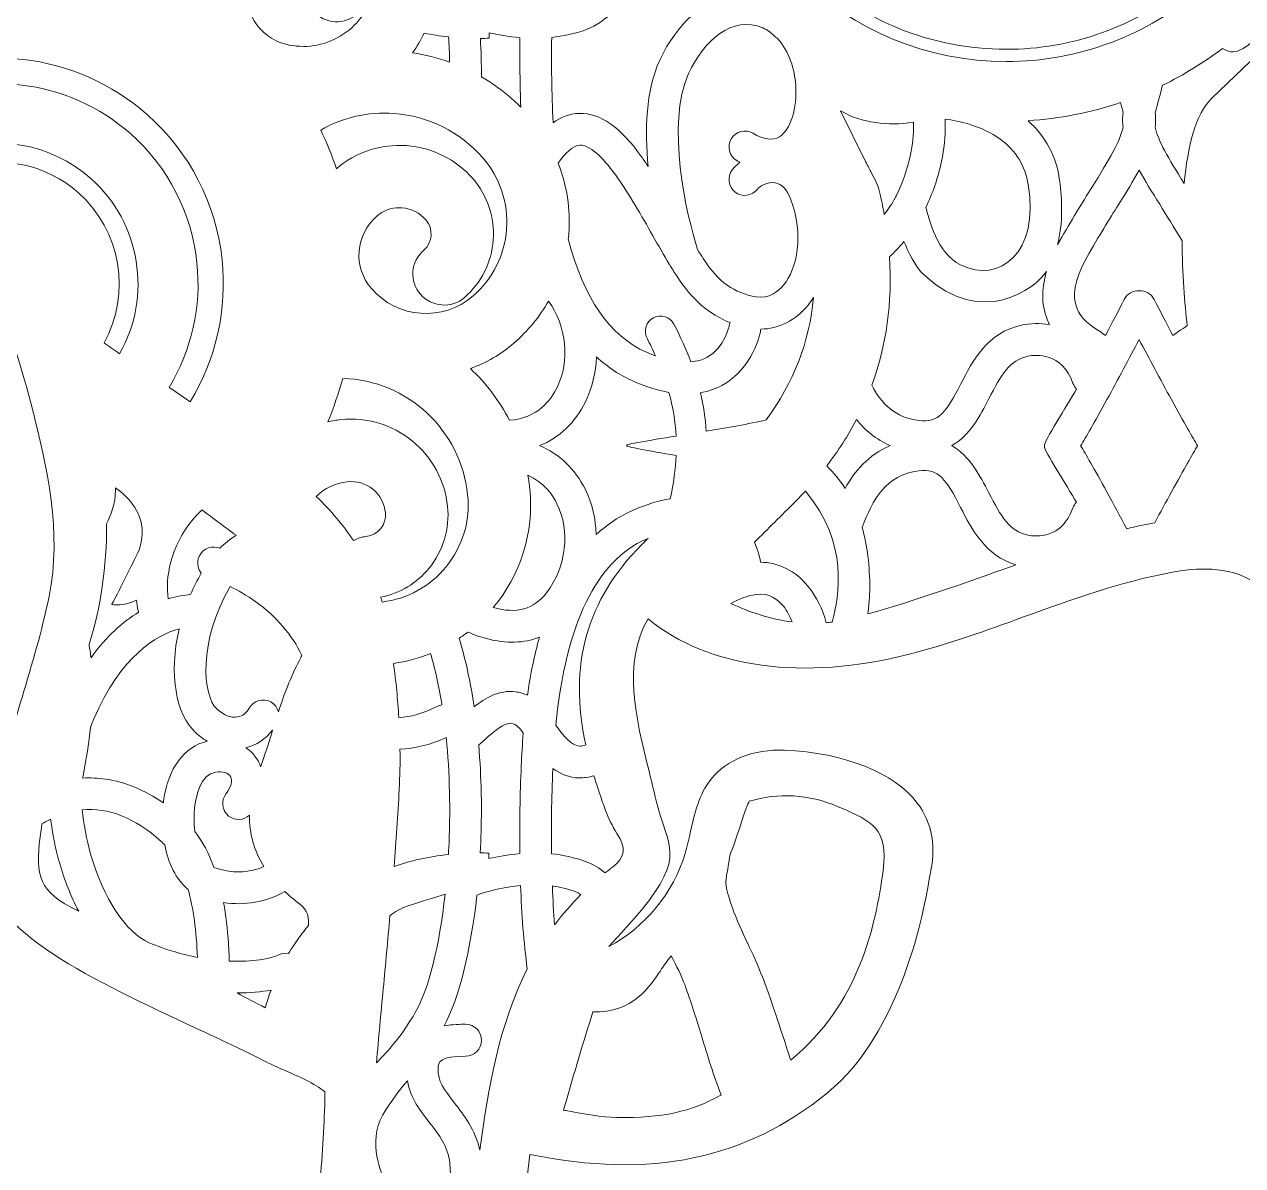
# Model space of a CAD drawing. Header units: millimetres. Extents: x -506 to 1905, y 150 to 589.
# Drawn here: x 742.3 to 869.1, y 250.2 to 369.1 of the extents above; entities that cross this region are included whole.
import ezdxf

# ---------------------------------------------------------------- set-up
doc = ezdxf.new("R2010")
doc.units = ezdxf.units.MM
doc.header["$MEASUREMENT"] = 0
doc.layers.add('Layer 5', color=7, linetype='Continuous')

msp = doc.modelspace()

# ---------------------------------------------------------------- linework, layer by layer
at = {"layer": 'Layer 5', "lineweight": 0}
for points, knots in [([(1057.5, 241.95), (1055.46, 249.74), (1047.79, 255.16), (1040.05, 254.28), (1038.27, 254.08), (1036.54, 253.52), (1034.9, 252.6), (1034.65, 252.45), (1034.63, 252.24), (1034.64, 252.15), (1034.65, 251.76), (1035.02, 251.6), (1036.11, 251.11), (1038.19, 250.18), (1042.52, 248.25), (1044.02, 244.2), (1045.47, 240.31), (1044.48, 236.53), (1041.44, 234.35), (1038.29, 232.09), (1033.71, 231.67), (1030.02, 233.32), (1026.29, 234.99), (1023.12, 238.57), (1021.33, 243.14), (1019.29, 248.38), (1019.27, 254.01), (1019.59, 259.34), (1019.95, 259.33), (1020.3, 259.32), (1020.66, 259.32), (1028.67, 259.32), (1035.69, 262.55), (1040.08, 268.32), (1044.34, 273.92), (1045.41, 281.6), (1042.88, 288.37), (1040.42, 294.93), (1034.5, 299.93), (1027.43, 301.41), (1025.76, 301.75), (1024, 301.89), (1022.18, 301.81), (1021.98, 301.8), (1021.81, 301.7), (1021.74, 301.53), (1021.59, 301.17), (1021.85, 300.88), (1022.62, 300), (1024.49, 297.88), (1028.38, 293.46), (1025.42, 288.95), (1022.52, 284.51), (1016.03, 284.38), (1011.69, 286.8), (1006.98, 289.43), (1004.36, 294.89), (1004.68, 301.4), (1004.99, 307.73), (1007.86, 313.51), (1010.63, 319.11), (1013.23, 324.36), (1016.06, 330.69), (1017.35, 337.82), (1018.54, 344.42), (1018.85, 351.37), (1018.26, 357.92), (1017.63, 364.81), (1015.75, 370.64), (1012.68, 375.27), (1009.82, 379.56), (1005.72, 383.28), (1000.83, 386.03), (994.97, 389.32), (987.92, 390.92), (979.88, 390.77), (973, 390.65), (965.72, 389.23), (958.84, 386.67), (951.83, 394.19), (943.63, 398.39), (938.26, 399.81), (935.19, 400.62), (931.96, 401.11), (928.64, 401.26), (919.2, 401.69), (908.61, 400.24), (899.27, 398.97), (898.17, 398.81), (897.07, 398.66), (895.99, 398.52), (893.76, 398.22), (891.27, 397.83), (888.87, 397.46), (882.43, 396.47), (875.77, 395.44), (872.33, 395.73), (866.73, 396.2), (861.74, 396.6), (856.91, 396.99), (842.86, 398.13), (831.77, 399.02), (818.22, 400.65), (806.75, 402.03), (792.48, 403.74), (781.98, 411.53), (772.12, 418.85), (766.27, 434.15), (773.55, 444.51), (773.55, 444.51), (796.46, 446.07), (796.46, 446.07), (798.98, 446.24), (801.21, 446.29), (802.98, 445.15), (804.27, 444.32), (805.09, 443), (805.96, 441.6), (806.26, 441.11), (806.58, 440.6), (806.92, 440.12), (810.48, 435.04), (816.88, 430.21), (827.16, 436.09), (827.36, 436.17), (827.55, 436.25), (827.73, 436.33), (827.94, 436.42), (828.11, 436.56), (828.24, 436.74), (828.24, 436.74), (828.3, 436.78), (828.3, 436.78), (828.42, 436.85), (828.54, 436.92), (828.66, 437), (833.14, 439.92), (835.64, 443.19), (836.1, 446.74), (836.58, 450.47), (834.89, 454.41), (830.93, 458.77), (830.93, 458.77), (830.92, 458.76), (830.92, 458.76), (830.7, 459.06), (824.98, 465.63), (824.3, 466.4), (823.17, 467.69), (817.8, 473.73), (817.5, 473.99), (817.5, 473.99), (817.51, 473.99), (817.51, 473.99), (816.81, 474.81), (816.15, 475.58), (815.5, 476.33), (813.69, 478.44), (812.12, 480.27), (810.59, 482.18), (810.51, 482.61), (810.4, 484.65), (811.13, 485.66), (811.13, 485.66), (811.19, 485.69), (811.19, 485.69), (813.86, 487.04), (817.89, 489.08), (820.61, 496.08), (825.63, 498.03), (828.24, 503.28), (829.21, 505.73), (829.35, 505.73), (829.53, 505.76), (829.73, 505.81), (831.52, 506.24), (836.45, 508.72), (837.9, 514.9), (844.16, 517.84), (845.3, 520.45), (846.88, 524.05), (847.01, 524.36), (847.16, 524.68), (847.3, 525.01), (853.5, 528.05), (855.9, 530.47), (857.89, 535.7), (867.15, 542.16), (868.35, 544.49), (871.09, 549.99), (876.91, 553.88), (879.99, 557.64), (880.76, 561.8), (886.04, 564.91), (888.11, 568.62), (890.29, 572.55), (891, 573.84), (891.74, 575.17), (892.6, 576.47), (892.6, 576.47), (893.49, 577.81), (893.49, 577.81), (893.49, 577.81), (892.09, 577.02), (892.09, 577.02), (891.21, 576.53), (890.38, 576.08), (889.56, 575.66), (885.96, 573.76), (882.85, 572.12), (879.89, 567.57), (879.89, 567.57), (879.61, 567.46), (879.61, 567.46), (875.95, 566.04), (873.73, 565.19), (870.8, 559.12), (864.18, 556.22), (862.19, 553.65), (859.31, 549.42), (855.22, 547.49), (851.55, 545.38), (848.13, 539.48), (842.13, 537.42), (839.73, 532.85), (838.44, 530.32), (838.33, 530.26), (838.07, 530.15), (837.85, 530.06), (836.06, 529.31), (831.9, 527.57), (829.59, 522.7), (823.59, 520.13), (822.15, 517.21), (820.99, 514.86), (820.72, 514.33), (820.47, 513.82), (820.19, 513.36), (813.78, 510.62), (812.71, 509.36), (810.49, 505.92), (804.81, 502.5), (803.22, 501.1), (800.77, 497.19), (800.7, 497.25), (800.64, 497.32), (800.57, 497.38), (800.73, 508.11), (796.53, 518.76), (789.01, 526.61), (781.3, 534.67), (770.24, 539.22), (758.69, 539.13), (747.29, 539.04), (736.41, 534.03), (729.6, 525.73), (727.94, 523.71), (726.48, 521.37), (725.12, 518.58), (724.87, 518.06), (724.62, 517.54), (724.37, 517.02), (723.34, 514.83), (722.27, 512.57), (720.8, 510.63), (717.89, 506.77), (713.86, 504.15), (710.67, 502.31), (708.61, 501.12), (706.42, 500), (704.29, 498.92), (698.49, 495.96), (692.49, 492.91), (688.16, 487.86), (681.09, 479.61), (682.26, 468.77), (683.92, 459.25), (684.02, 458.68), (684.12, 458.12), (684.22, 457.55), (685.03, 452.95), (685.87, 448.19), (685.81, 443.46), (685.77, 440.7), (685.38, 438.14), (684.65, 435.84), (683.91, 433.53), (682.71, 431.34), (681.55, 429.23), (681.24, 428.67), (680.93, 428.1), (680.63, 427.54), (679.49, 425.4), (678.11, 422.55), (677.53, 419.45), (676.99, 416.57), (677.04, 413.49), (677.66, 410.32), (678.73, 404.85), (681.46, 399.54), (685.77, 394.52), (688.88, 390.89), (692.54, 387.79), (696.08, 384.8), (697.07, 383.96), (698.1, 383.09), (699.1, 382.22), (704.55, 377.49), (707.45, 372.63), (707.95, 367.37), (708.48, 361.76), (705.81, 356.59), (701.14, 354.21), (696.68, 351.93), (691.65, 353.46), (688.91, 357.94), (687.64, 360), (687.38, 362.49), (687.2, 364.14), (687.07, 365.36), (687.02, 365.87), (686.6, 366.02), (686.48, 366.06), (686.25, 366.09), (685.99, 365.82), (683.05, 362.81), (682.33, 358.1), (684.05, 353.24), (685.52, 349.08), (688.75, 345.35), (693.13, 342.71), (701.58, 337.64), (712.26, 338.39), (719.7, 344.59), (723.21, 347.5), (725.78, 351.25), (727.17, 355.46), (728.29, 354.22), (729.5, 353.02), (730.66, 351.86), (732.6, 349.93), (734.6, 347.94), (736.23, 345.71), (739.85, 340.76), (741.66, 334.56), (743.07, 329.14), (744.64, 323.1), (746.2, 316.1), (744.85, 309.48), (744.12, 305.93), (743.06, 302.39), (742.03, 298.96), (741.25, 296.36), (740.45, 293.67), (739.79, 290.99), (738.9, 287.34), (738.44, 284.3), (738.32, 281.14), (738.07, 274.77), (749.79, 269.32), (760.12, 264.51), (762.69, 263.31), (765.12, 262.18), (767.21, 261.1), (767.84, 260.77), (768.58, 260.45), (769.35, 260.11), (770.83, 259.46), (772.5, 258.73), (773.58, 257.87), (773.57, 255.45), (773.34, 251.97), (773.11, 248.87), (772.78, 244.25), (772.66, 239.07), (772.54, 234.07), (772.42, 228.96), (772.77, 217.41), (770.92, 212.86), (770.61, 212.08), (769.84, 210.14), (769.27, 208.88), (769.08, 208.46), (768.92, 208.1), (768.81, 207.85), (767.03, 203.76), (764.73, 199.81), (762.51, 195.98), (757.35, 187.12), (752.48, 178.75), (753.52, 168.77), (753.54, 168.55), (753.56, 168.33), (753.58, 168.13), (753.66, 167.03), (753.73, 166.08), (754.73, 165.22), (755.78, 164.31), (757.54, 164.02), (758.95, 163.79), (759.17, 163.75), (759.38, 163.72), (759.58, 163.68), (764.21, 162.86), (770.31, 163.5), (775.5, 165.35), (781.77, 167.58), (786.15, 171.35), (787.84, 175.97), (788.24, 177.07), (788.51, 178.23), (788.76, 179.35), (789.2, 181.29), (789.61, 183.11), (790.67, 184.66), (791.23, 185.5), (792, 186.31), (792.75, 187.1), (794.91, 189.4), (797.15, 191.77), (795.01, 194.95), (794.6, 195.55), (794.06, 196.11), (793.34, 196.64), (789.29, 199.67), (789.56, 205.2), (790.14, 210.16), (790.14, 210.16), (794.91, 251.34), (794.91, 251.34), (807.51, 248.76), (817.38, 250.8), (825.92, 257.77), (833.54, 263.98), (836, 276.63), (836.57, 280.38), (837.28, 283.31), (836.84, 285.85), (835.27, 287.94), (832.88, 291.11), (827.71, 293.18), (821.43, 293.46), (818.26, 293.6), (815.4, 292.47), (813.79, 290.44), (812.52, 288.84), (812.07, 286.84), (811.63, 284.89), (811.47, 284.16), (811.3, 283.4), (811.08, 282.69), (809.87, 278.59), (806.92, 275.02), (803.15, 273), (810.47, 280.79), (810.02, 282.14), (808.81, 285.75), (808.54, 286.55), (808.23, 287.47), (807.97, 288.6), (807.77, 289.48), (807.55, 290.39), (807.33, 291.27), (805.95, 296.82), (804.52, 302.56), (807.23, 307.14), (813.55, 301.99), (823.43, 300.65), (834.44, 303.46), (838.49, 304.5), (842.48, 305.94), (846.34, 307.34), (851.3, 309.14), (856.42, 310.99), (861.67, 311.97), (862.37, 312.1), (865.73, 312.85), (868.8, 311.75), (870.84, 311.03), (872.35, 309.18), (873.72, 307.65), (873.72, 307.65), (893.34, 285.63), (893.34, 285.63), (893.77, 285.09), (894.2, 284.55), (894.64, 284.02), (894.75, 283.95), (894.86, 283.87), (894.98, 283.79), (894.98, 283.79), (903.3, 274.45), (903.3, 274.45), (904.85, 272.72), (906.6, 270.75), (907.22, 268.37), (907.99, 265.38), (906.87, 262.14), (905.96, 259.53), (898.77, 238.84), (891.34, 217.44), (877.6, 199.81), (875.53, 197.14), (873.26, 194.51), (871.06, 191.96), (865.38, 185.34), (859.49, 178.5), (856.25, 170.4), (855.73, 169.1), (856.3, 167.51), (857.52, 166.85), (863.45, 163.6), (872.88, 161.63), (880.97, 161.94), (882.82, 162.01), (892.3, 162.63), (896.96, 167.87), (899.21, 170.04), (900.75, 172.56), (901.54, 175.35), (901.84, 176.43), (902.08, 177.61), (902.3, 178.76), (903.03, 182.45), (903.79, 186.27), (907.01, 187.43), (907.36, 187.56), (907.71, 187.66), (908.05, 187.75), (909.31, 188.11), (910.51, 188.45), (911.14, 190.07), (911.89, 191.98), (911.56, 194.09), (911.15, 195.52), (910.86, 196.52), (910.47, 197.49), (910.09, 198.43), (909.83, 199.08), (909.56, 199.74), (909.33, 200.41), (908.65, 202.37), (908.98, 204.53), (909.3, 206.62), (909.34, 206.9), (909.38, 207.17), (909.42, 207.44), (909.85, 210.4), (910.27, 212.78), (910.74, 214.94), (912.43, 222.6), (915.22, 232.41), (921.85, 240.36), (922.66, 241.33), (923.52, 242.27), (924.42, 243.18), (925.74, 244.52), (927.18, 245.82), (928.56, 247.08), (931.63, 249.85), (934.79, 252.72), (937.06, 256.27), (938.78, 258.97), (939.78, 262.13), (939.87, 265.17), (939.97, 268.24), (939.14, 270.91), (937.46, 272.94), (941.93, 272.91), (945.71, 269.46), (947.55, 265.88), (949.62, 261.85), (950.05, 257.31), (950.38, 252.21), (951.16, 239.77), (951.52, 227.14), (951.45, 214.67), (951.41, 209.44), (951.23, 204.76), (949.34, 200.53), (947.99, 197.51), (945.81, 194.9), (943.7, 192.37), (943.04, 191.59), (942.36, 190.77), (941.72, 189.96), (935.94, 182.68), (931.92, 174.02), (930.09, 164.92), (929.75, 163.27), (929.55, 161.39), (930.59, 160), (931.62, 158.63), (933.48, 158.29), (935.17, 158.14), (937.1, 157.97), (939.03, 157.88), (940.96, 157.88), (950.56, 157.88), (960.09, 160), (968.8, 164.1), (969.76, 164.56), (970.6, 165.21), (971.22, 165.99), (973.72, 169.11), (971.95, 172.53), (970.23, 175.84), (969, 178.22), (967.73, 180.68), (967.9, 183.12), (968.09, 185.81), (969.93, 187.87), (971.89, 190.05), (972.73, 191), (973.61, 191.98), (974.34, 193.01), (975.37, 194.48), (978.61, 199.84), (976.98, 206.97), (976.52, 210.07), (975.51, 213.43), (974.06, 216.67), (973.22, 218.55), (972.31, 220.42), (971.43, 222.23), (968.85, 227.53), (966.18, 233.02), (965.15, 238.95), (962.96, 251.6), (968.47, 265.08), (973.34, 276.98), (974.61, 280.09), (975.82, 283.04), (976.82, 285.81), (977.17, 281.23), (977.85, 276.23), (978.9, 270.27), (980.9, 259.02), (983.41, 250.21), (986.8, 242.56), (991.11, 232.8), (996.72, 225.31), (1003.94, 219.66), (1011.08, 214.06), (1019.15, 211.02), (1027.26, 210.85), (1035.76, 210.68), (1043.96, 213.55), (1049.76, 218.75), (1056.56, 224.86), (1059.6, 233.96), (1057.5, 241.95)], [0, 0, 0, 0, 1, 1, 1, 2, 2, 2, 3, 3, 3, 4, 4, 4, 5, 5, 5, 6, 6, 6, 7, 7, 7, 8, 8, 8, 9, 9, 9, 10, 10, 10, 11, 11, 11, 12, 12, 12, 13, 13, 13, 14, 14, 14, 15, 15, 15, 16, 16, 16, 17, 17, 17, 18, 18, 18, 19, 19, 19, 20, 20, 20, 21, 21, 21, 22, 22, 22, 23, 23, 23, 24, 24, 24, 25, 25, 25, 26, 26, 26, 27, 27, 27, 28, 28, 28, 29, 29, 29, 30, 30, 30, 31, 31, 31, 32, 32, 32, 33, 33, 33, 34, 34, 34, 35, 35, 35, 36, 36, 36, 37, 37, 37, 38, 38, 38, 39, 39, 39, 40, 40, 40, 41, 41, 41, 42, 42, 42, 43, 43, 43, 44, 44, 44, 45, 45, 45, 46, 46, 46, 47, 47, 47, 48, 48, 48, 49, 49, 49, 50, 50, 50, 51, 51, 51, 52, 52, 52, 53, 53, 53, 54, 54, 54, 55, 55, 55, 56, 56, 56, 57, 57, 57, 58, 58, 58, 59, 59, 59, 60, 60, 60, 61, 61, 61, 62, 62, 62, 63, 63, 63, 64, 64, 64, 65, 65, 65, 66, 66, 66, 67, 67, 67, 68, 68, 68, 69, 69, 69, 70, 70, 70, 71, 71, 71, 72, 72, 72, 73, 73, 73, 74, 74, 74, 75, 75, 75, 76, 76, 76, 77, 77, 77, 78, 78, 78, 79, 79, 79, 80, 80, 80, 81, 81, 81, 82, 82, 82, 83, 83, 83, 84, 84, 84, 85, 85, 85, 86, 86, 86, 87, 87, 87, 88, 88, 88, 89, 89, 89, 90, 90, 90, 91, 91, 91, 92, 92, 92, 93, 93, 93, 94, 94, 94, 95, 95, 95, 96, 96, 96, 97, 97, 97, 98, 98, 98, 99, 99, 99, 100, 100, 100, 101, 101, 101, 102, 102, 102, 103, 103, 103, 104, 104, 104, 105, 105, 105, 106, 106, 106, 107, 107, 107, 108, 108, 108, 109, 109, 109, 110, 110, 110, 111, 111, 111, 112, 112, 112, 113, 113, 113, 114, 114, 114, 115, 115, 115, 116, 116, 116, 117, 117, 117, 118, 118, 118, 119, 119, 119, 120, 120, 120, 121, 121, 121, 122, 122, 122, 123, 123, 123, 124, 124, 124, 125, 125, 125, 126, 126, 126, 127, 127, 127, 128, 128, 128, 129, 129, 129, 130, 130, 130, 131, 131, 131, 132, 132, 132, 133, 133, 133, 134, 134, 134, 135, 135, 135, 136, 136, 136, 137, 137, 137, 138, 138, 138, 139, 139, 139, 140, 140, 140, 141, 141, 141, 142, 142, 142, 143, 143, 143, 144, 144, 144, 145, 145, 145, 146, 146, 146, 147, 147, 147, 148, 148, 148, 149, 149, 149, 150, 150, 150, 151, 151, 151, 152, 152, 152, 153, 153, 153, 154, 154, 154, 155, 155, 155, 156, 156, 156, 157, 157, 157, 158, 158, 158, 159, 159, 159, 160, 160, 160, 161, 161, 161, 162, 162, 162, 163, 163, 163, 164, 164, 164, 165, 165, 165, 166, 166, 166, 167, 167, 167, 168, 168, 168, 169, 169, 169, 170, 170, 170, 171, 171, 171, 172, 172, 172, 173, 173, 173, 174, 174, 174, 175, 175, 175, 176, 176, 176, 177, 177, 177, 178, 178, 178, 179, 179, 179, 180, 180, 180, 181, 181, 181, 182, 182, 182, 183, 183, 183, 184, 184, 184, 185, 185, 185, 186, 186, 186, 187, 187, 187, 188, 188, 188, 189, 189, 189, 190, 190, 190, 191, 191, 191, 192, 192, 192, 193, 193, 193, 194, 194, 194, 195, 195, 195, 196, 196, 196, 197, 197, 197, 198, 198, 198, 199, 199, 199, 200, 200, 200, 201, 201, 201, 202, 202, 202, 203, 203, 203, 204, 204, 204, 205, 205, 205, 206, 206, 206, 207, 207, 207, 208, 208, 208, 209, 209, 209, 210, 210, 210, 211, 211, 211, 212, 212, 212, 213, 213, 213, 214, 214, 214, 215, 215, 215, 216, 216, 216, 217, 217, 217, 217]), ([(814.81, 394.96), (815.13, 387.41), (818.27, 380.34), (823.71, 375.01), (829.31, 369.51), (836.7, 366.49), (844.53, 366.49), (851.33, 366.49), (857.97, 368.84), (863.25, 373.11), (868.35, 377.24), (871.96, 382.99), (873.46, 389.37), (874.12, 389.34), (874.37, 389.34), (874.51, 389.35), (874.58, 389.35), (874.67, 389.36), (874.78, 389.37), (873.33, 382.99), (869.84, 377.15), (864.87, 372.83), (859.22, 367.91), (852, 365.21), (844.53, 365.21), (827.85, 365.21), (814.12, 378.55), (813.52, 395.12), (813.95, 395.06), (814.38, 395.01), (814.81, 394.96)], [0, 0, 0, 0, 1, 1, 1, 2, 2, 2, 3, 3, 3, 4, 4, 4, 5, 5, 5, 6, 6, 6, 7, 7, 7, 8, 8, 8, 9, 9, 9, 10, 10, 10, 10]), ([(758.74, 381.66), (759.43, 382.29), (760.17, 382.84), (760.96, 383.31), (764.06, 385.17), (767.7, 385.7), (771.21, 384.82), (773.85, 384.16), (776.07, 382.5), (777.46, 380.17), (778.86, 377.83), (779.26, 375.1), (778.6, 372.46), (778.11, 370.52), (776.89, 368.88), (775.17, 367.86), (773.45, 366.83), (771.44, 366.53), (769.5, 367.02), (766.64, 367.74), (764.9, 370.65), (765.62, 373.51), (765.85, 374.45), (766.44, 375.24), (767.27, 375.74), (767.84, 376.08), (768.48, 376.25), (769.13, 376.25), (769.43, 376.25), (769.73, 376.22), (770.02, 376.14), (771.23, 375.84), (771.96, 374.61), (771.66, 373.41), (771.44, 372.57), (771.57, 371.69), (772.02, 370.95), (772.46, 370.2), (773.17, 369.67), (774.01, 369.46), (774.85, 369.25), (775.73, 369.38), (776.47, 369.83), (777.22, 370.27), (777.75, 370.98), (777.96, 371.82), (778.53, 374.08), (778.18, 376.44), (776.98, 378.45), (775.78, 380.46), (773.87, 381.88), (771.61, 382.45), (768.99, 383.11), (766.26, 382.71), (763.94, 381.32), (761.62, 379.93), (759.98, 377.72), (759.31, 375.1), (759.2, 374.66), (759.12, 374.21), (759.06, 373.77), (757.76, 374.57), (756.42, 375.29), (755.04, 375.92), (755.26, 376.6), (755.53, 377.25), (755.85, 377.88), (756.98, 379.02), (757.95, 380.29), (758.74, 381.66)], [0, 0, 0, 0, 1, 1, 1, 2, 2, 2, 3, 3, 3, 4, 4, 4, 5, 5, 5, 6, 6, 6, 7, 7, 7, 8, 8, 8, 9, 9, 9, 10, 10, 10, 11, 11, 11, 12, 12, 12, 13, 13, 13, 14, 14, 14, 15, 15, 15, 16, 16, 16, 17, 17, 17, 18, 18, 18, 19, 19, 19, 20, 20, 20, 21, 21, 21, 22, 22, 22, 23, 23, 23, 23]), ([(816.05, 372.24), (813.05, 371.63), (810.23, 369.19), (808.45, 365.36), (806.98, 362.17), (806.87, 358.03), (807.25, 354.27), (807.02, 354.61), (806.79, 354.96), (806.55, 355.3), (804.35, 358.38), (802.24, 359.86), (800.07, 359.81), (799.01, 359.79), (798.1, 359.4), (797.33, 358.84), (797.2, 361.98), (797.15, 364.95), (797.19, 367.73), (798.37, 367.85), (799.6, 368.1), (800.8, 368.55), (802.91, 369.34), (804.56, 371.16), (805.43, 373.67), (805.74, 374.56), (805.94, 375.51), (806.03, 376.49), (807.57, 377.01), (809.67, 377.63), (811.97, 378.14), (813.14, 376.04), (814.51, 374.06), (816.05, 372.24)], [0, 0, 0, 0, 1, 1, 1, 2, 2, 2, 3, 3, 3, 4, 4, 4, 5, 5, 5, 6, 6, 6, 7, 7, 7, 8, 8, 8, 9, 9, 9, 10, 10, 10, 11, 11, 11, 11]), ([(816.47, 354.89), (816.58, 354.83), (816.68, 354.77), (816.79, 354.71), (816.48, 354.47), (816.21, 354.21), (816, 353.94), (815.45, 353.21), (815.58, 352.17), (816.31, 351.61), (817.03, 351.06), (818.07, 351.19), (818.62, 351.92), (818.85, 352.22), (819.66, 352.69), (820.45, 352.58), (821.14, 352.48), (821.68, 351.92), (822.06, 350.91), (823.51, 347.11), (822.75, 343.66), (821.34, 341.93), (820.78, 341.24), (819.84, 340.47), (818.5, 340.69), (816.17, 341.08), (814.57, 342.24), (812.97, 344.69), (812.78, 344.99), (812.58, 345.31), (812.38, 345.63), (811.25, 349.15), (809.04, 358.78), (811.44, 363.96), (813.01, 367.33), (816.01, 370.11), (819.18, 368.72), (819.42, 368.61), (819.64, 368.49), (819.85, 368.34), (820.15, 368.09), (820.44, 367.83), (820.74, 367.58), (821.93, 366.28), (822.49, 364.38), (822.61, 362.75), (822.78, 360.36), (822.06, 358.1), (820.9, 357.37), (820.21, 356.95), (819.29, 357.07), (818.15, 357.75), (817.37, 358.21), (816.35, 357.95), (815.89, 357.16), (815.43, 356.37), (815.69, 355.36), (816.47, 354.89)], [0, 0, 0, 0, 1, 1, 1, 2, 2, 2, 3, 3, 3, 4, 4, 4, 5, 5, 5, 6, 6, 6, 7, 7, 7, 8, 8, 8, 9, 9, 9, 10, 10, 10, 11, 11, 11, 12, 12, 12, 13, 13, 13, 14, 14, 14, 15, 15, 15, 16, 16, 16, 17, 17, 17, 18, 18, 18, 19, 19, 19, 19]), ([(786.46, 367.79), (786.51, 366.92), (786.54, 366.04), (786.56, 365.15), (785.31, 365.6), (784.01, 365.93), (782.69, 366.12), (783.16, 366.77), (783.56, 367.46), (783.91, 368.18), (784.72, 368.01), (785.57, 367.88), (786.46, 367.79)], [0, 0, 0, 0, 1, 1, 1, 2, 2, 2, 3, 3, 3, 4, 4, 4, 4]), ([(793.97, 360.46), (793.13, 361.3), (792.22, 362.07), (791.25, 362.75), (790.81, 363.06), (790.35, 363.34), (789.88, 363.61), (789.88, 364.96), (789.84, 366.3), (789.77, 367.62), (790.06, 367.63), (790.36, 367.63), (790.67, 367.64), (790.67, 367.64), (790.67, 368.21), (790.67, 368.21), (791.58, 368), (792.67, 367.8), (793.89, 367.7), (793.86, 365.25), (793.89, 362.81), (793.97, 360.46)], [0, 0, 0, 0, 1, 1, 1, 2, 2, 2, 3, 3, 3, 4, 4, 4, 5, 5, 5, 6, 6, 6, 7, 7, 7, 7]), ([(729.75, 360.49), (729.24, 361.18), (728.74, 361.91), (728.23, 362.67), (736.94, 367.44), (747.64, 366.27), (755.1, 359.65), (759.48, 355.77), (762.24, 350.43), (762.86, 344.6), (763.42, 339.42), (762.25, 334.18), (759.54, 329.77), (758.81, 330.27), (758.08, 330.77), (757.35, 331.26), (759.69, 335.12), (760.72, 339.7), (760.25, 344.23), (759.71, 349.44), (757.26, 354.21), (753.35, 357.67), (746.83, 363.45), (737.42, 364.55), (729.75, 360.49)], [0, 0, 0, 0, 1, 1, 1, 2, 2, 2, 3, 3, 3, 4, 4, 4, 5, 5, 5, 6, 6, 6, 7, 7, 7, 8, 8, 8, 8]), ([(870.78, 365.42), (870.5, 365.54), (870.18, 365.48), (869.97, 365.27), (869.97, 365.27), (865.93, 361.39), (865.93, 361.39), (864.26, 359.78), (863.42, 356.37), (863.06, 352.5), (861.38, 355.2), (860.34, 356.97), (860.05, 358.38), (860.08, 358.64), (860.09, 358.9), (860.09, 359.16), (860.09, 359.41), (860.08, 359.65), (860.05, 359.9), (860.05, 359.92), (860.06, 359.93), (860.06, 359.95), (860.28, 360.78), (860.55, 361.79), (860.81, 362.74), (863, 363.81), (865.1, 365.1), (867.06, 366.59), (867.55, 366.2), (868.23, 366.1), (868.83, 366.39), (869.32, 366.64), (869.76, 366.93), (870.13, 367.25), (870.49, 366.66), (870.88, 366.09), (871.31, 365.55), (872.48, 364.1), (873.76, 362.86), (875.11, 361.85), (874.42, 361.64), (873.75, 361.39), (873.12, 361.1), (872.44, 360.79), (871.82, 360.44), (871.24, 360.05), (871.24, 360.05), (871.24, 364.73), (871.24, 364.73), (871.24, 365.03), (871.06, 365.3), (870.78, 365.42)], [0, 0, 0, 0, 1, 1, 1, 2, 2, 2, 3, 3, 3, 4, 4, 4, 5, 5, 5, 6, 6, 6, 7, 7, 7, 8, 8, 8, 9, 9, 9, 10, 10, 10, 11, 11, 11, 12, 12, 12, 13, 13, 13, 14, 14, 14, 15, 15, 15, 16, 16, 16, 17, 17, 17, 17]), ([(850.09, 352.84), (849.76, 355.32), (848.64, 357.42), (846.8, 359.05), (850.09, 359.26), (853.33, 359.89), (856.42, 360.94), (856.52, 360.59), (856.61, 360.26), (856.69, 359.95), (856.69, 359.93), (856.7, 359.92), (856.7, 359.9), (856.67, 359.65), (856.65, 359.41), (856.65, 359.16), (856.65, 358.9), (856.67, 358.64), (856.7, 358.38), (856.39, 356.9), (855.26, 355.03), (853.44, 352.09), (852.44, 350.5), (851.32, 348.68), (850.08, 346.5), (850.01, 346.38), (849.95, 346.26), (849.88, 346.14), (850.14, 347.16), (850.3, 348.37), (850.3, 349.81), (850.3, 350.72), (850.24, 351.73), (850.09, 352.84)], [0, 0, 0, 0, 1, 1, 1, 2, 2, 2, 3, 3, 3, 4, 4, 4, 5, 5, 5, 6, 6, 6, 7, 7, 7, 8, 8, 8, 9, 9, 9, 10, 10, 10, 11, 11, 11, 11]), ([(778.42, 341.55), (777.49, 342.63), (777.03, 344.01), (777.13, 345.44), (777.24, 346.86), (777.89, 348.16), (778.97, 349.09), (779.64, 349.67), (780.45, 349.98), (781.33, 349.98), (781.42, 349.98), (781.51, 349.97), (781.6, 349.97), (782.57, 349.9), (783.45, 349.45), (784.09, 348.72), (784.9, 347.78), (784.8, 346.36), (783.86, 345.55), (783.2, 344.98), (782.81, 344.19), (782.74, 343.32), (782.68, 342.46), (782.96, 341.62), (783.52, 340.96), (784.09, 340.31), (784.88, 339.91), (785.75, 339.85), (786.61, 339.78), (787.45, 340.06), (788.11, 340.63), (789.88, 342.16), (790.94, 344.29), (791.11, 346.62), (791.28, 348.95), (790.53, 351.21), (789, 352.98), (787.23, 355.02), (784.77, 356.25), (782.07, 356.45), (779.4, 356.64), (776.8, 355.79), (774.77, 354.05), (774.3, 355.43), (773.76, 356.78), (773.14, 358.08), (775.45, 359.4), (778.07, 359.99), (780.77, 359.8), (784.38, 359.54), (787.67, 357.89), (790.04, 355.15), (791.82, 353.09), (792.69, 350.47), (792.49, 347.75), (792.3, 345.04), (791.06, 342.57), (789, 340.79), (785.87, 338.08), (781.13, 338.42), (778.42, 341.55)], [0, 0, 0, 0, 1, 1, 1, 2, 2, 2, 3, 3, 3, 4, 4, 4, 5, 5, 5, 6, 6, 6, 7, 7, 7, 8, 8, 8, 9, 9, 9, 10, 10, 10, 11, 11, 11, 12, 12, 12, 13, 13, 13, 14, 14, 14, 15, 15, 15, 16, 16, 16, 17, 17, 17, 18, 18, 18, 19, 19, 19, 20, 20, 20, 20]), ([(830.48, 353.63), (830.32, 353.94), (830.12, 354.31), (829.88, 354.8), (829.88, 354.8), (827.27, 360.08), (827.27, 360.08), (827.31, 360.06), (827.36, 360.03), (827.41, 360), (829.49, 358.85), (832.17, 358.46), (834.87, 358.9), (834.87, 358.85), (834.88, 358.81), (834.88, 358.76), (834.88, 357.6), (834.77, 356.5), (834.57, 355.52), (834.2, 353.81), (833.66, 352.37), (833.05, 351.17), (833.04, 351.15), (833.03, 351.14), (833.02, 351.12), (833, 351.09), (832.98, 351.05), (832.96, 351.01), (832.63, 350.39), (832.24, 349.82), (831.82, 349.29), (831.68, 350.06), (831.52, 350.85), (831.33, 351.64), (831.15, 352.39), (830.86, 352.94), (830.48, 353.63)], [0, 0, 0, 0, 1, 1, 1, 2, 2, 2, 3, 3, 3, 4, 4, 4, 5, 5, 5, 6, 6, 6, 7, 7, 7, 8, 8, 8, 9, 9, 9, 10, 10, 10, 11, 11, 11, 12, 12, 12, 12]), ([(838.17, 359.2), (839.59, 359.06), (842, 358.5), (843.91, 357.13), (845.58, 355.93), (846.49, 354.33), (846.82, 352.4), (848.03, 345.29), (843.8, 342.01), (839.77, 344.02), (837.33, 345.24), (836.42, 348.89), (836.17, 350.04), (836.83, 351.4), (837.4, 352.99), (837.79, 354.82), (838.05, 356.04), (838.18, 357.37), (838.18, 358.77), (838.18, 358.91), (838.17, 359.05), (838.17, 359.2)], [0, 0, 0, 0, 1, 1, 1, 2, 2, 2, 3, 3, 3, 4, 4, 4, 5, 5, 5, 6, 6, 6, 7, 7, 7, 7]), ([(735.66, 354.13), (735.12, 354.49), (734.54, 354.98), (733.91, 355.58), (739.07, 357.73), (744.97, 356.77), (749.22, 353.01), (754.38, 348.43), (755.6, 340.71), (752.19, 334.77), (751.62, 335.16), (751.09, 335.53), (750.57, 335.89), (753.42, 341.01), (752.34, 347.62), (747.91, 351.54), (744.57, 354.51), (739.91, 355.48), (735.66, 354.13)], [0, 0, 0, 0, 1, 1, 1, 2, 2, 2, 3, 3, 3, 4, 4, 4, 5, 5, 5, 6, 6, 6, 6]), ([(809.92, 337.85), (809.52, 338.63), (808.56, 338.93), (807.79, 338.52), (807.02, 338.12), (806.72, 337.16), (807.12, 336.39), (807.44, 335.76), (807.74, 335.15), (808.01, 334.55), (807.7, 334.66), (807.4, 334.78), (807.08, 334.92), (803.24, 336.59), (800.52, 340.55), (798.92, 346.73), (798.94, 346.92), (798.96, 347.1), (798.98, 347.28), (799.16, 349.82), (798.77, 352.32), (797.86, 354.62), (798.54, 355.56), (799.35, 356.48), (800.15, 356.5), (801.08, 356.52), (802.43, 355.38), (803.86, 353.37), (805.31, 351.33), (806.54, 349.17), (807.72, 347.07), (808.31, 346.04), (808.87, 345.05), (809.44, 344.11), (809.44, 344.1), (809.45, 344.1), (809.45, 344.09), (809.7, 343.67), (809.96, 343.26), (810.21, 342.87), (811.81, 340.42), (813.58, 338.86), (815.77, 338.01), (815.74, 337.92), (815.71, 337.81), (815.69, 337.71), (815.68, 337.69), (815.23, 335.4), (813.36, 334.39), (812.87, 334.13), (812.31, 333.97), (811.68, 333.92), (811.2, 335.2), (810.61, 336.51), (809.92, 337.85)], [0, 0, 0, 0, 1, 1, 1, 2, 2, 2, 3, 3, 3, 4, 4, 4, 5, 5, 5, 6, 6, 6, 7, 7, 7, 8, 8, 8, 9, 9, 9, 10, 10, 10, 11, 11, 11, 12, 12, 12, 13, 13, 13, 14, 14, 14, 15, 15, 15, 16, 16, 16, 17, 17, 17, 18, 18, 18, 18]), ([(852.95, 344.87), (854.15, 346.99), (855.26, 348.77), (856.24, 350.34), (857.05, 351.64), (857.77, 352.81), (858.37, 353.9), (858.97, 352.81), (859.7, 351.64), (860.51, 350.34), (861.22, 349.19), (862.01, 347.94), (862.84, 346.52), (862.87, 343.15), (863.12, 339.94), (863.37, 337.7), (863.08, 337.49), (862.79, 337.29), (862.52, 337.11), (862.29, 336.96), (862.07, 336.82), (861.88, 336.67), (861.17, 338.02), (860.5, 339.32), (859.94, 340.42), (859.63, 341.03), (859.01, 341.36), (858.37, 341.33), (857.74, 341.36), (857.12, 341.03), (856.81, 340.42), (856.25, 339.32), (855.58, 338.02), (854.86, 336.67), (854.67, 336.82), (854.46, 336.96), (854.23, 337.11), (852.49, 338.26), (850.11, 339.84), (852.95, 344.87)], [0, 0, 0, 0, 1, 1, 1, 2, 2, 2, 3, 3, 3, 4, 4, 4, 5, 5, 5, 6, 6, 6, 7, 7, 7, 8, 8, 8, 9, 9, 9, 10, 10, 10, 11, 11, 11, 12, 12, 12, 13, 13, 13, 13]), ([(832.36, 344.86), (832.86, 345.32), (833.37, 345.84), (833.88, 346.46), (834.35, 345.35), (834.93, 343.94), (836.04, 342.92), (841.99, 337.41), (847.58, 341.56), (848.72, 343.35), (848.15, 341.4), (848.21, 339.64), (848.9, 338.08), (848.94, 337.98), (848.99, 337.89), (849.04, 337.8), (848.03, 337.97), (847.03, 337.94), (846.13, 337.75), (842.57, 337.02), (841.03, 334.03), (839.79, 331.62), (838.27, 328.67), (837.51, 327.57), (835.45, 327.81), (832.95, 328.1), (831.53, 329.59), (830.52, 331.48), (832.06, 335.64), (832.68, 340.11), (832.36, 344.86)], [0, 0, 0, 0, 1, 1, 1, 2, 2, 2, 3, 3, 3, 4, 4, 4, 5, 5, 5, 6, 6, 6, 7, 7, 7, 8, 8, 8, 9, 9, 9, 10, 10, 10, 10]), ([(793.25, 335.87), (794.72, 337.14), (795.93, 338.62), (796.86, 340.26), (798.75, 337.6), (799.12, 334.02), (797.75, 331.24), (797.16, 330.02), (795.73, 328.02), (792.79, 327.84), (791.76, 329.84), (790.39, 331.66), (788.72, 333.23), (790.37, 333.81), (791.89, 334.69), (793.25, 335.87)], [0, 0, 0, 0, 1, 1, 1, 2, 2, 2, 3, 3, 3, 4, 4, 4, 5, 5, 5, 5]), ([(812.68, 330.7), (813.48, 330.84), (814.22, 331.09), (814.92, 331.47), (818.21, 333.24), (818.91, 336.96), (818.94, 337.12), (818.95, 337.2), (818.96, 337.27), (818.96, 337.34), (820.82, 337.34), (822.58, 338.22), (823.9, 339.84), (824.1, 340.08), (824.29, 340.35), (824.46, 340.62), (824.04, 336.02), (822.4, 331.79), (819.53, 327.87), (817.75, 327.46), (815.49, 327.05), (813.28, 326.69), (813.2, 328.04), (812.99, 329.37), (812.68, 330.7)], [0, 0, 0, 0, 1, 1, 1, 2, 2, 2, 3, 3, 3, 4, 4, 4, 5, 5, 5, 6, 6, 6, 7, 7, 7, 8, 8, 8, 8]), ([(861.75, 320.39), (861.17, 319.33), (860.58, 318.24), (860, 317.16), (859.02, 316.98), (858.05, 316.77), (857.08, 316.54), (856.4, 317.81), (855.69, 319.13), (855, 320.39), (853.66, 322.83), (852.82, 324.29), (852.28, 325.18), (852.82, 326.06), (853.66, 327.53), (855.02, 329.99), (856.16, 332.08), (857.36, 334.32), (858.37, 336.25), (859.39, 334.32), (860.59, 332.08), (861.73, 329.99), (863.09, 327.53), (863.93, 326.06), (864.46, 325.18), (863.93, 324.29), (863.09, 322.83), (861.75, 320.39)], [0, 0, 0, 0, 1, 1, 1, 2, 2, 2, 3, 3, 3, 4, 4, 4, 5, 5, 5, 6, 6, 6, 7, 7, 7, 8, 8, 8, 9, 9, 9, 9]), ([(851.83, 319.29), (851.68, 319.13), (851.55, 318.93), (851.47, 318.7), (850.31, 315.42), (847.58, 315.71), (846.77, 315.87), (844.89, 316.26), (843.98, 317.8), (842.71, 320.28), (841.79, 322.06), (840.74, 324.12), (838.85, 325.19), (840.75, 326.25), (841.81, 328.32), (842.72, 330.1), (844, 332.58), (844.91, 334.12), (846.79, 334.51), (847.59, 334.67), (850.32, 334.96), (851.48, 331.68), (851.57, 331.45), (851.69, 331.26), (851.85, 331.09), (850.91, 329.39), (848.41, 325.63), (848.5, 325.13), (848.44, 324.67), (850.89, 321), (851.83, 319.29)], [0, 0, 0, 0, 1, 1, 1, 2, 2, 2, 3, 3, 3, 4, 4, 4, 5, 5, 5, 6, 6, 6, 7, 7, 7, 8, 8, 8, 9, 9, 9, 10, 10, 10, 10]), ([(809.53, 319.66), (808.35, 319.47), (807.09, 319.08), (805.75, 318.5), (804.32, 317.88), (803.01, 317.02), (801.84, 315.94), (801.78, 317.57), (801.41, 319.16), (800.7, 320.61), (799.63, 322.78), (797.97, 324.35), (795.93, 325.19), (797.98, 326.02), (799.65, 327.59), (800.71, 329.77), (801.42, 331.22), (801.8, 332.82), (801.85, 334.44), (803.03, 333.36), (804.33, 332.5), (805.76, 331.88), (807.05, 331.32), (808.26, 330.94), (809.4, 330.74), (809.82, 329.23), (810.07, 327.72), (810.15, 326.18), (807.18, 325.71), (804.9, 325.35), (804.99, 325.21), (804.9, 325.06), (807.18, 324.67), (810.15, 324.17), (810.08, 322.73), (809.88, 321.24), (809.53, 319.66)], [0, 0, 0, 0, 1, 1, 1, 2, 2, 2, 3, 3, 3, 4, 4, 4, 5, 5, 5, 6, 6, 6, 7, 7, 7, 8, 8, 8, 9, 9, 9, 10, 10, 10, 11, 11, 11, 12, 12, 12, 12]), ([(786.2, 312.58), (784.52, 310.52), (782.16, 309.21), (779.53, 308.9), (779.48, 309.06), (779.43, 309.22), (779.38, 309.39), (781.36, 309.79), (783.13, 310.85), (784.43, 312.44), (785.9, 314.26), (786.58, 316.54), (786.35, 318.86), (786.07, 321.55), (784.76, 323.97), (782.66, 325.68), (780.57, 327.39), (777.93, 328.18), (775.24, 327.9), (774.78, 327.85), (774.33, 327.78), (773.88, 327.68), (774.49, 329.15), (775.01, 330.66), (775.43, 332.2), (782.19, 331.99), (787.74, 326.83), (788.44, 320.05), (788.72, 317.35), (787.92, 314.69), (786.2, 312.58)], [0, 0, 0, 0, 1, 1, 1, 2, 2, 2, 3, 3, 3, 4, 4, 4, 5, 5, 5, 6, 6, 6, 7, 7, 7, 8, 8, 8, 9, 9, 9, 10, 10, 10, 10]), ([(825.83, 323.08), (827.03, 324.63), (828.06, 326.24), (828.93, 327.91), (829.82, 326.82), (830.96, 325.83), (832.45, 325.19), (830.18, 324.23), (828.72, 322.47), (827.74, 320.74), (827.19, 321.6), (826.55, 322.38), (825.83, 323.08)], [0, 0, 0, 0, 1, 1, 1, 2, 2, 2, 3, 3, 3, 4, 4, 4, 4]), ([(830.13, 307.65), (830.23, 308.34), (830.32, 309.7), (830.32, 310.29), (830.32, 312.66), (830.06, 314.79), (829.52, 316.68), (830.59, 319.51), (832.01, 322.18), (835.43, 322.57), (837.49, 322.81), (838.26, 321.71), (839.77, 318.76), (840.94, 316.49), (842.37, 313.7), (845.52, 312.78), (839.93, 310.75), (835.04, 309.06), (830.13, 307.65)], [0, 0, 0, 0, 1, 1, 1, 2, 2, 2, 3, 3, 3, 4, 4, 4, 5, 5, 5, 6, 6, 6, 6]), ([(772.68, 319.91), (773.54, 320.77), (774.67, 321.31), (775.9, 321.43), (776.87, 321.53), (777.81, 321.25), (778.56, 320.64), (779.31, 320.03), (779.78, 319.16), (779.88, 318.2), (780.01, 316.96), (779.1, 315.85), (777.87, 315.73), (777.4, 315.68), (776.95, 315.53), (776.56, 315.3), (775.5, 316.87), (774.2, 318.42), (772.68, 319.91)], [0, 0, 0, 0, 1, 1, 1, 2, 2, 2, 3, 3, 3, 4, 4, 4, 5, 5, 5, 6, 6, 6, 6]), ([(791.11, 308.33), (793.89, 311.66), (795.38, 316.06), (794.91, 320.71), (794.86, 321.18), (794.79, 321.64), (794.71, 322.1), (796.38, 321.4), (797.29, 320.06), (797.74, 319.14), (799.14, 316.28), (798.71, 312.55), (796.66, 309.87), (795.34, 308.14), (793.53, 307.63), (791.11, 308.33)], [0, 0, 0, 0, 1, 1, 1, 2, 2, 2, 3, 3, 3, 4, 4, 4, 5, 5, 5, 5]), ([(751.77, 320.8), (752.54, 320.26), (753.27, 319.56), (753.79, 318.73), (754.76, 317.17), (754.8, 315.47), (753.93, 313.68), (753.06, 311.88), (751.38, 308.65), (751.38, 308.65), (752.01, 308.54), (752.96, 308.62), (753.95, 309.09), (753.99, 308.71), (754.05, 308.34), (754.13, 308), (754.14, 307.94), (754.16, 307.89), (754.17, 307.84), (752.56, 306.85), (750.84, 305.35), (749.22, 303.09), (749.17, 303.57), (749.09, 304.03), (749.01, 304.47), (750.24, 308.34), (750.85, 312.55), (750.84, 317.06), (751.23, 317.85), (751.77, 319.19), (751.77, 320.55), (751.77, 320.63), (751.77, 320.72), (751.77, 320.8)], [0, 0, 0, 0, 1, 1, 1, 2, 2, 2, 3, 3, 3, 4, 4, 4, 5, 5, 5, 6, 6, 6, 7, 7, 7, 8, 8, 8, 9, 9, 9, 10, 10, 10, 11, 11, 11, 11]), ([(826.4, 306.8), (826.19, 306.78), (825.98, 306.75), (825.77, 306.74), (825.41, 308.17), (824.77, 309.45), (823.88, 310.54), (822.57, 312.16), (820.81, 313.04), (818.94, 313.04), (818.94, 313.11), (818.93, 313.19), (818.92, 313.26), (818.91, 313.33), (818.76, 314.12), (818.3, 315.12), (819.71, 316.52), (821.13, 317.93), (822.54, 319.33), (822.91, 319.7), (823.26, 320.07), (823.61, 320.45), (828.18, 314.98), (827.12, 309.61), (826.4, 306.8)], [0, 0, 0, 0, 1, 1, 1, 2, 2, 2, 3, 3, 3, 4, 4, 4, 5, 5, 5, 6, 6, 6, 7, 7, 7, 8, 8, 8, 8]), ([(760.7, 311.92), (760.28, 311.18), (759.9, 310.43), (759.58, 309.68), (758.94, 309.62), (758.14, 309.49), (757.26, 309.23), (756.93, 311.38), (757.46, 314.63), (759.84, 317.52), (760.11, 317.86), (760.43, 318.18), (760.77, 318.49), (761.95, 317.61), (763.13, 316.73), (764.32, 315.85), (763.7, 315.44), (763.13, 314.99), (762.62, 314.5), (762.5, 314.54), (762.43, 314.56), (762.41, 314.57), (761.53, 314.81), (760.62, 314.28), (760.38, 313.4), (760.24, 312.86), (760.38, 312.32), (760.7, 311.92)], [0, 0, 0, 0, 1, 1, 1, 2, 2, 2, 3, 3, 3, 4, 4, 4, 5, 5, 5, 6, 6, 6, 7, 7, 7, 8, 8, 8, 9, 9, 9, 9]), ([(806.58, 314.88), (800.85, 309.17), (798.92, 302.32), (800.73, 294.01), (800.51, 293.92), (800.31, 293.88), (800.13, 293.88), (799.24, 293.9), (798.34, 295.03), (797.62, 296.08), (798.67, 306.67), (801.84, 313.18), (807.06, 315.46), (807.12, 315.48), (807.17, 315.5), (807.23, 315.53), (807.01, 315.31), (806.8, 315.09), (806.58, 314.88)], [0, 0, 0, 0, 1, 1, 1, 2, 2, 2, 3, 3, 3, 4, 4, 4, 5, 5, 5, 6, 6, 6, 6]), ([(767.93, 298.49), (767.13, 298.93), (766.13, 298.64), (765.69, 297.84), (765.41, 297.32), (764.99, 297.01), (764.48, 296.92), (763.8, 296.81), (763.03, 297.1), (762.31, 297.76), (760.85, 299.08), (760.35, 304.83), (763.7, 310.5), (764.49, 310.12), (765.42, 309.6), (766.39, 308.91), (768.53, 307.37), (770.13, 305.5), (771.18, 303.34), (771.1, 303.16), (771.01, 302.98), (770.92, 302.8), (769.99, 301.07), (769.32, 299.26), (768.73, 297.45), (768.62, 297.88), (768.35, 298.26), (767.93, 298.49)], [0, 0, 0, 0, 1, 1, 1, 2, 2, 2, 3, 3, 3, 4, 4, 4, 5, 5, 5, 6, 6, 6, 7, 7, 7, 8, 8, 8, 9, 9, 9, 9]), ([(815.86, 308.74), (816.64, 309.22), (817.5, 309.52), (818.49, 309.69), (819.82, 309.91), (820.77, 309.14), (821.33, 308.45), (821.68, 308.01), (821.99, 307.46), (822.24, 306.82), (819.94, 307.12), (817.8, 307.85), (815.86, 308.74)], [0, 0, 0, 0, 1, 1, 1, 2, 2, 2, 3, 3, 3, 4, 4, 4, 4]), ([(749.15, 295.82), (749.25, 296.1), (749.36, 296.38), (749.48, 296.65), (752.33, 303.29), (756.01, 305.44), (758.39, 306.11), (757.29, 301.39), (758.06, 297.15), (760.1, 295.3), (760.49, 294.94), (760.9, 294.64), (761.32, 294.39), (758.93, 293.86), (757.24, 291.58), (756.77, 288.18), (756.76, 288.11), (756.76, 288.03), (756.75, 287.96), (754.79, 289.32), (752.77, 290.15), (750.73, 290.45), (749.93, 290.56), (749.14, 290.6), (748.34, 290.55), (748.53, 291.47), (748.91, 293.45), (749.15, 295.82)], [0, 0, 0, 0, 1, 1, 1, 2, 2, 2, 3, 3, 3, 4, 4, 4, 5, 5, 5, 6, 6, 6, 7, 7, 7, 8, 8, 8, 9, 9, 9, 9]), ([(794.67, 299.18), (794.28, 299.37), (793.86, 299.49), (793.43, 299.54), (791.7, 299.77), (790.23, 298.87), (789.12, 297.98), (788.77, 300.34), (788.27, 302.78), (787.55, 305.12), (787.85, 305.32), (788.16, 305.54), (788.45, 305.77), (789.07, 305.5), (789.73, 305.26), (790.42, 305.08), (792.45, 304.54), (794.3, 304.6), (795.91, 305.23), (795.4, 303.39), (794.98, 301.37), (794.67, 299.18)], [0, 0, 0, 0, 1, 1, 1, 2, 2, 2, 3, 3, 3, 4, 4, 4, 5, 5, 5, 6, 6, 6, 7, 7, 7, 7]), ([(780.72, 302.5), (782.07, 302.69), (783.35, 303.05), (784.57, 303.54), (785.05, 301.9), (785.45, 300.1), (785.76, 298.17), (785.6, 298.14), (785.44, 298.09), (785.28, 298.02), (783.77, 297.28), (782.43, 296.9), (781.27, 296.87), (781.16, 298.74), (780.98, 300.63), (780.72, 302.5)], [0, 0, 0, 0, 1, 1, 1, 2, 2, 2, 3, 3, 3, 4, 4, 4, 5, 5, 5, 5]), ([(793.87, 282.68), (792.66, 282.58), (791.56, 282.38), (790.66, 282.17), (790.66, 282.17), (790.65, 282.74), (790.65, 282.74), (790.35, 282.75), (790.05, 282.75), (789.75, 282.76), (789.83, 284.23), (789.87, 285.73), (789.87, 287.23), (789.87, 287.86), (789.87, 288.5), (789.85, 289.13), (789.82, 290.56), (789.74, 292.22), (789.59, 294.01), (789.85, 294.2), (790.11, 294.43), (790.36, 294.66), (791, 295.26), (792.21, 296.36), (793.02, 296.26), (793.48, 296.2), (793.92, 295.68), (794.23, 295.23), (794.14, 294.13), (794.07, 292.99), (794.02, 291.82), (793.9, 288.89), (793.83, 285.8), (793.87, 282.68)], [0, 0, 0, 0, 1, 1, 1, 2, 2, 2, 3, 3, 3, 4, 4, 4, 5, 5, 5, 6, 6, 6, 7, 7, 7, 8, 8, 8, 9, 9, 9, 10, 10, 10, 11, 11, 11, 11]), ([(768.13, 295.56), (768.09, 295.45), (768.06, 295.34), (768.03, 295.24), (767.67, 294.07), (767.3, 292.88), (766.88, 291.74), (766.81, 291.95), (766.72, 292.14), (766.61, 292.34), (766.3, 292.9), (765.87, 293.36), (765.35, 293.72), (766.45, 293.98), (767.42, 294.63), (768.13, 295.56)], [0, 0, 0, 0, 1, 1, 1, 2, 2, 2, 3, 3, 3, 4, 4, 4, 5, 5, 5, 5]), ([(780.78, 281.34), (780.99, 284.01), (781.17, 286.69), (781.31, 289.36), (781.39, 290.73), (781.41, 292.14), (781.39, 293.56), (782.87, 293.6), (784.48, 294.01), (786.2, 294.79), (786.39, 292.97), (786.51, 291.05), (786.55, 289.05), (786.6, 286.89), (786.56, 284.71), (786.44, 282.59), (784.33, 282.37), (782.45, 281.93), (780.78, 281.34)], [0, 0, 0, 0, 1, 1, 1, 2, 2, 2, 3, 3, 3, 4, 4, 4, 5, 5, 5, 6, 6, 6, 6]), ([(760.02, 285), (759.92, 285.84), (759.91, 286.76), (760.04, 287.72), (760.15, 288.48), (760.61, 290.99), (762.18, 291.18), (762.94, 291.28), (763.52, 291.1), (763.73, 290.72), (763.98, 290.28), (763.8, 289.58), (763.29, 288.93), (762.72, 288.22), (762.84, 287.17), (763.55, 286.6), (764.2, 286.08), (765.13, 286.14), (765.71, 286.7), (765.69, 284.8), (766.2, 282.99), (767.23, 281.34), (765.62, 280.63), (763.83, 280.59), (762.02, 281.25), (761.49, 282.71), (760.82, 283.96), (760.02, 285)], [0, 0, 0, 0, 1, 1, 1, 2, 2, 2, 3, 3, 3, 4, 4, 4, 5, 5, 5, 6, 6, 6, 7, 7, 7, 8, 8, 8, 9, 9, 9, 9]), ([(803.52, 281.27), (803.26, 281.07), (803.01, 280.87), (802.76, 280.67), (802.16, 281.17), (801.5, 281.56), (800.78, 281.83), (799.58, 282.28), (798.36, 282.54), (797.17, 282.66), (797.13, 285.44), (797.18, 288.4), (797.31, 291.54), (798.09, 290.98), (798.99, 290.59), (800.06, 290.57), (800.57, 290.56), (801.08, 290.64), (801.59, 290.8), (801.63, 290.67), (801.67, 290.55), (801.71, 290.42), (801.79, 290.16), (801.87, 289.91), (801.96, 289.64), (801.96, 289.64), (801.97, 289.59), (801.97, 289.59), (802.48, 288), (803, 286.35), (803.99, 284.78), (804.97, 283.23), (804.85, 282.27), (803.52, 281.27)], [0, 0, 0, 0, 1, 1, 1, 2, 2, 2, 3, 3, 3, 4, 4, 4, 5, 5, 5, 6, 6, 6, 7, 7, 7, 8, 8, 8, 9, 9, 9, 10, 10, 10, 11, 11, 11, 11]), ([(815.41, 280.45), (815.5, 280.86), (815.56, 281.28), (815.61, 281.61), (815.68, 282.05), (815.76, 282.56), (815.86, 282.81), (816.21, 283.64), (816.49, 284.54), (816.77, 285.41), (817.3, 287.11), (817.62, 287.84), (817.77, 288.14), (820.75, 289.06), (824, 288.87), (826.95, 287.6), (826.95, 287.6), (827.2, 287.49), (827.2, 287.49), (830.57, 286.05), (832.27, 285.33), (831.7, 280.92), (830.95, 275.15), (829.14, 266.93), (822.08, 261.17), (822.08, 261.17), (822.04, 261.31), (822.04, 261.31), (821.02, 264.42), (819.88, 267.94), (819.13, 269.86), (818.67, 271.07), (818.13, 272.22), (817.61, 273.33), (817.61, 273.33), (817.6, 273.34), (817.6, 273.34), (817.03, 274.56), (816.43, 275.82), (816.01, 277.04), (816.01, 277.04), (815.99, 277.11), (815.99, 277.11), (815.53, 278.46), (815.19, 279.43), (815.41, 280.45)], [0, 0, 0, 0, 1, 1, 1, 2, 2, 2, 3, 3, 3, 4, 4, 4, 5, 5, 5, 6, 6, 6, 7, 7, 7, 8, 8, 8, 9, 9, 9, 10, 10, 10, 11, 11, 11, 12, 12, 12, 13, 13, 13, 14, 14, 14, 15, 15, 15, 15]), ([(755.28, 273.4), (752.87, 274.42), (750.48, 278.04), (749.17, 282.64), (748.74, 284.17), (748.45, 285.73), (748.3, 287.25), (751.02, 287.51), (753.78, 286.41), (756.53, 283.95), (756.65, 283.84), (756.77, 283.72), (756.89, 283.6), (757.27, 281.68), (758.06, 279.96), (759.32, 278.95), (759.88, 277), (760.2, 274.63), (760.3, 271.87), (758.74, 272.17), (757.04, 272.66), (755.28, 273.4)], [0, 0, 0, 0, 1, 1, 1, 2, 2, 2, 3, 3, 3, 4, 4, 4, 5, 5, 5, 6, 6, 6, 7, 7, 7, 7]), ([(747.12, 277.09), (743.5, 278.98), (743.4, 280.91), (744.02, 285.21), (744.05, 285.39), (744.08, 285.58), (744.11, 285.77), (744.36, 285.93), (744.62, 286.08), (744.88, 286.21), (744.93, 286.24), (744.97, 286.26), (745.01, 286.28), (745.19, 284.78), (745.5, 283.26), (745.93, 281.75), (746.46, 279.88), (747.14, 278.18), (747.93, 276.67), (747.66, 276.81), (747.39, 276.95), (747.12, 277.09)], [0, 0, 0, 0, 1, 1, 1, 2, 2, 2, 3, 3, 3, 4, 4, 4, 5, 5, 5, 6, 6, 6, 7, 7, 7, 7]), ([(789.7, 251.79), (789.22, 253.94), (788.04, 255.45), (787.07, 256.69), (785.95, 258.12), (785.33, 258.98), (785.36, 260.26), (785.39, 261.01), (785.61, 261.58), (788.22, 261.58), (789.13, 261.58), (789.87, 262.32), (789.87, 263.24), (789.87, 264.15), (789.13, 264.9), (788.22, 264.9), (787.7, 264.9), (786.87, 264.9), (785.99, 264.73), (787.56, 267.62), (788.77, 272.61), (789.4, 278.35), (789.62, 278.44), (791.51, 279.13), (793.95, 279.36), (794.06, 276.38), (794.28, 273.44), (794.65, 270.67), (791.68, 264.8), (790.59, 258.28), (789.7, 251.79)], [0, 0, 0, 0, 1, 1, 1, 2, 2, 2, 3, 3, 3, 4, 4, 4, 5, 5, 5, 6, 6, 6, 7, 7, 7, 8, 8, 8, 9, 9, 9, 10, 10, 10, 10]), ([(797.26, 279.31), (798.05, 279.2), (798.85, 279.02), (799.63, 278.72), (799.84, 278.64), (800.04, 278.53), (800.24, 278.41), (799.22, 277.4), (798.31, 276.34), (797.49, 275.25), (797.39, 276.55), (797.31, 277.9), (797.26, 279.31)], [0, 0, 0, 0, 1, 1, 1, 2, 2, 2, 3, 3, 3, 4, 4, 4, 4]), ([(771.87, 275.2), (771.5, 274.76), (771.16, 274.33), (770.86, 273.9), (770.46, 273.36), (770.11, 272.81), (769.79, 272.27), (769.46, 272.32), (769.11, 272.29), (768.79, 272.14), (767.94, 271.75), (766.08, 271.38), (763.61, 271.49), (763.59, 272.1), (763.57, 272.7), (763.53, 273.28), (763.43, 274.83), (763.26, 276.26), (763.01, 277.59), (765.24, 277.24), (767.44, 277.63), (769.4, 278.72), (769.79, 278.36), (770.21, 278.01), (770.66, 277.67), (771.58, 276.98), (771.93, 276.48), (771.87, 275.2)], [0, 0, 0, 0, 1, 1, 1, 2, 2, 2, 3, 3, 3, 4, 4, 4, 5, 5, 5, 6, 6, 6, 7, 7, 7, 8, 8, 8, 9, 9, 9, 9]), ([(782.99, 266.13), (781.71, 263.91), (780.29, 262.2), (778.94, 260.88), (779.17, 263.47), (779.41, 266.06), (779.65, 268.61), (779.88, 271.11), (780.12, 273.65), (780.35, 276.21), (780.86, 276.64), (781.49, 276.98), (782.24, 277.23), (783.73, 277.74), (785.01, 278.13), (786.09, 278.44), (785.5, 273.11), (784.39, 268.55), (782.99, 266.13)], [0, 0, 0, 0, 1, 1, 1, 2, 2, 2, 3, 3, 3, 4, 4, 4, 5, 5, 5, 6, 6, 6, 6]), ([(808.51, 270.48), (808.84, 270.99), (809.21, 271.49), (809.65, 272.04), (810.21, 270.96), (810.68, 269.99), (811.04, 269.04), (811.69, 267.27), (812.27, 265.4), (812.82, 263.6), (813.43, 261.61), (814.06, 259.56), (814.83, 257.53), (814.82, 257.52), (814.8, 257.52), (814.79, 257.51), (811.72, 255.78), (808.69, 255.13), (803.99, 255.19), (802.36, 255.22), (800.65, 255.54), (798.67, 255.91), (798.59, 255.92), (798.51, 255.94), (798.43, 255.95), (798.43, 255.95), (798.57, 256.45), (798.57, 256.45), (799.55, 259.84), (800.47, 263.06), (801.49, 266.21), (805.59, 265.97), (807.55, 269), (808.51, 270.48)], [0, 0, 0, 0, 1, 1, 1, 2, 2, 2, 3, 3, 3, 4, 4, 4, 5, 5, 5, 6, 6, 6, 7, 7, 7, 8, 8, 8, 9, 9, 9, 10, 10, 10, 11, 11, 11, 11]), ([(767.36, 266.63), (766.37, 267.13), (765.39, 267.64), (764.42, 268.16), (765.76, 268.16), (766.96, 268.27), (767.96, 268.46), (767.71, 267.79), (767.51, 267.17), (767.36, 266.63)], [0, 0, 0, 0, 1, 1, 1, 2, 2, 2, 3, 3, 3, 3]), ([(784.66, 243.75), (784.29, 243.51), (783.9, 243.28), (783.47, 243.09), (781.69, 242.28), (779.56, 241.64), (777.71, 242.43), (777.77, 243.76), (777.84, 245.14), (777.91, 246.57), (778.24, 246.52), (778.59, 246.56), (778.91, 246.72), (779.73, 247.12), (780.06, 248.11), (779.66, 248.93), (779.63, 248.99), (777.92, 252.64), (779.6, 255.45), (780.48, 256.94), (781.41, 258.13), (782.16, 259), (782.49, 257.18), (783.53, 255.85), (784.48, 254.64), (785.47, 253.38), (786.4, 252.18), (786.58, 250.43), (786.92, 247.15), (785.88, 244.89), (784.66, 243.75)], [0, 0, 0, 0, 1, 1, 1, 2, 2, 2, 3, 3, 3, 4, 4, 4, 5, 5, 5, 6, 6, 6, 7, 7, 7, 8, 8, 8, 9, 9, 9, 10, 10, 10, 10])]:
    msp.add_open_spline(points, degree=3, knots=knots, dxfattribs=at)

doc.saveas('drawing.dxf')
